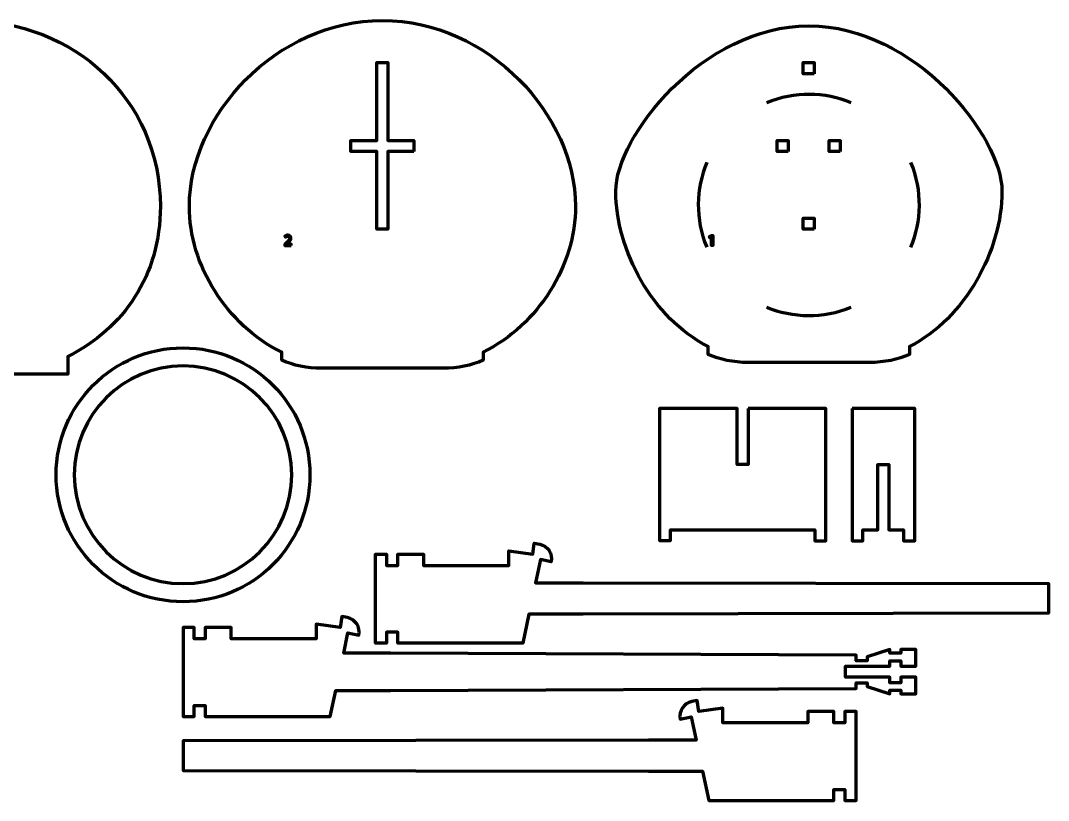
# Model space of a CAD drawing. Header units: inches. Extents: x 589 to 2016, y -1839 to -951.
# Drawn here: x 1641.7 to 1919.5, y -1178.7 to -968 of the extents above; entities that cross this region are included whole.
import ezdxf

# ---------------------------------------------------------------- set-up
doc = ezdxf.new("R2010")
doc.units = ezdxf.units.IN
doc.header["$MEASUREMENT"] = 0
doc.layers.add('Layer 1', color=7, linetype='Continuous')

# ---------------------------------------------------------------- blocks, each defined once
blk = doc.blocks.new('block 290')
at = {"layer": 'Layer 1', "color": 18, "lineweight": 80, "true_color": 0x010101}
blk.add_open_spline([(1879.63, -1145.43), (1879.63, -1145.43), (1883.63, -1145.43), (1883.63, -1145.43), (1883.63, -1145.43), (1883.63, -1149.93), (1883.63, -1149.93), (1883.63, -1149.93), (1879.62, -1149.93), (1879.62, -1149.93), (1879.62, -1149.93), (1879.62, -1148.93), (1879.62, -1148.93), (1879.62, -1148.93), (1876.62, -1148.93), (1876.62, -1148.93), (1876.62, -1148.93), (1876.62, -1149.93), (1876.62, -1149.93), (1876.62, -1149.93), (1870.48, -1147.93), (1870.48, -1147.93), (1870.48, -1147.93), (1870.48, -1146.93), (1870.48, -1146.93), (1870.48, -1146.93), (1867.48, -1146.93), (1867.48, -1146.93), (1867.48, -1146.93), (1867.48, -1148.43), (1867.48, -1148.43), (1867.48, -1148.43), (1741.66, -1148.97), (1741.66, -1148.97), (1741.66, -1148.97), (1726.9, -1148.97), (1726.9, -1148.97), (1726.9, -1148.97), (1725.41, -1156), (1725.41, -1156), (1725.41, -1156), (1691.62, -1156), (1691.62, -1156), (1691.62, -1156), (1691.62, -1153), (1691.62, -1153), (1691.62, -1153), (1688.62, -1153), (1688.62, -1153), (1688.62, -1153), (1688.62, -1156), (1688.62, -1156), (1688.62, -1156), (1685.62, -1156), (1685.62, -1156), (1685.62, -1156), (1685.62, -1131.95), (1685.62, -1131.95), (1685.62, -1131.95), (1688.62, -1131.95), (1688.62, -1131.95), (1688.62, -1131.95), (1688.62, -1135), (1688.62, -1135), (1688.62, -1135), (1691.62, -1135), (1691.62, -1135), (1691.62, -1135), (1691.62, -1131.95), (1691.62, -1131.95), (1691.62, -1131.95), (1698.63, -1131.95), (1698.63, -1131.95), (1698.63, -1131.95), (1698.63, -1135), (1698.63, -1135), (1698.63, -1135), (1721.62, -1135), (1721.62, -1135), (1721.62, -1135), (1721.62, -1131.04), (1721.62, -1131.04), (1721.62, -1131.04), (1728.11, -1131.94), (1728.11, -1131.94), (1728.11, -1131.94), (1728.53, -1128.97), (1728.53, -1128.97), (1728.53, -1128.97), (1730.03, -1129.28), (1730.03, -1129.28), (1732.19, -1129.74), (1733.58, -1131.86), (1733.12, -1134.02), (1733.12, -1134.02), (1730.19, -1133.4), (1730.19, -1133.4), (1730.19, -1133.4), (1729.03, -1138.88), (1729.03, -1138.88), (1729.03, -1138.88), (1741.67, -1138.88), (1741.67, -1138.88), (1741.67, -1138.88), (1867.48, -1139.41), (1867.48, -1139.41), (1867.48, -1139.41), (1867.48, -1140.93), (1867.48, -1140.93), (1867.48, -1140.93), (1870.48, -1140.93), (1870.48, -1140.93), (1870.48, -1140.93), (1870.48, -1139.93), (1870.48, -1139.93), (1870.48, -1139.93), (1876.63, -1137.93), (1876.63, -1137.93), (1876.63, -1137.93), (1876.63, -1138.93), (1876.63, -1138.93), (1876.63, -1138.93), (1879.63, -1138.93), (1879.63, -1138.93), (1879.63, -1138.93), (1879.63, -1137.93), (1879.63, -1137.93), (1879.63, -1137.93), (1883.63, -1137.93), (1883.63, -1137.93), (1883.63, -1137.93), (1883.63, -1142.43), (1883.63, -1142.43), (1883.63, -1142.43), (1879.63, -1142.43), (1879.63, -1142.43), (1879.63, -1142.43), (1879.63, -1140.93), (1879.63, -1140.93), (1879.63, -1140.93), (1876.63, -1140.93), (1876.63, -1140.93), (1876.63, -1140.93), (1876.63, -1142.43), (1876.63, -1142.43), (1876.63, -1142.43), (1873.48, -1142.43), (1873.48, -1142.43), (1873.48, -1142.43), (1864.63, -1142.43), (1864.63, -1142.43), (1864.63, -1142.43), (1864.63, -1145.43), (1864.63, -1145.43), (1864.63, -1145.43), (1873.48, -1145.43), (1873.48, -1145.43), (1873.48, -1145.43), (1876.63, -1145.43), (1876.63, -1145.43), (1876.63, -1145.43), (1876.63, -1146.93), (1876.63, -1146.93), (1876.63, -1146.93), (1879.63, -1146.93), (1879.63, -1146.93), (1879.63, -1146.93), (1879.63, -1145.43), (1879.63, -1145.43), (1879.63, -1145.43), (1879.63, -1145.43), (1879.63, -1145.43)], degree=3, knots=[0, 0, 0, 0, 1, 1, 1, 2, 2, 2, 3, 3, 3, 4, 4, 4, 5, 5, 5, 6, 6, 6, 7, 7, 7, 8, 8, 8, 9, 9, 9, 10, 10, 10, 11, 11, 11, 12, 12, 12, 13, 13, 13, 14, 14, 14, 15, 15, 15, 16, 16, 16, 17, 17, 17, 18, 18, 18, 19, 19, 19, 20, 20, 20, 21, 21, 21, 22, 22, 22, 23, 23, 23, 24, 24, 24, 25, 25, 25, 26, 26, 26, 27, 27, 27, 28, 28, 28, 29, 29, 29, 30, 30, 30, 31, 31, 31, 32, 32, 32, 33, 33, 33, 34, 34, 34, 35, 35, 35, 36, 36, 36, 37, 37, 37, 38, 38, 38, 39, 39, 39, 40, 40, 40, 41, 41, 41, 42, 42, 42, 43, 43, 43, 44, 44, 44, 45, 45, 45, 46, 46, 46, 47, 47, 47, 48, 48, 48, 49, 49, 49, 50, 50, 50, 51, 51, 51, 52, 52, 52, 53, 53, 53, 54, 54, 54, 55, 55, 55, 56, 56, 56, 57, 57, 57, 57], dxfattribs=at)
blk = doc.blocks.new('block 301')
at = {"layer": 'Layer 1', "color": 18, "lineweight": 80, "true_color": 0x010101}
for points in [[(1866.16, -990.19), (1859.1, -987.26), (1850.92, -987.04), (1843.3, -990.19)], [(1827.13, -1006.36), (1824.2, -1013.42), (1823.97, -1021.6), (1827.13, -1029.22)], [(1882.33, -1029.22), (1885.25, -1022.16), (1885.49, -1013.98), (1882.33, -1006.36)], [(1843.3, -1045.39), (1850.36, -1048.32), (1858.54, -1048.55), (1866.16, -1045.39)]]:
    blk.add_open_spline(points, degree=3, dxfattribs=at)
blk = doc.blocks.new('block 300')
at = {"layer": 'Layer 1', "color": 18, "lineweight": 80, "true_color": 0x010101}
for points in [[(1856.18, -982.34), (1853.18, -982.34), (1853.18, -979.34), (1856.18, -979.34), (1856.18, -982.34)], [(1849.18, -1003.34), (1846.18, -1003.34), (1846.18, -1000.34), (1849.18, -1000.34), (1849.18, -1003.34)], [(1863.18, -1003.34), (1860.18, -1003.34), (1860.18, -1000.34), (1863.18, -1000.34), (1863.18, -1003.34)], [(1856.18, -1024.34), (1853.18, -1024.34), (1853.18, -1021.34), (1856.18, -1021.34), (1856.18, -1024.34)], [(1828.82, -1028.78), (1828.46, -1028.78), (1828.46, -1026.37), (1828.45, -1026.37), (1827.97, -1026.63), (1827.9, -1026.34), (1828.5, -1026.02), (1828.82, -1026.02), (1828.82, -1028.78), (1828.82, -1028.78)]]:
    blk.add_lwpolyline(points, dxfattribs=at)
blk.add_open_spline([(1854.73, -969.4), (1825.91, -969.4), (1802.55, -999.38), (1802.55, -1014.06), (1802.55, -1030.04), (1812.54, -1048.48), (1827.51, -1056.04), (1827.51, -1056.04), (1827.51, -1058.18), (1827.51, -1058.18), (1830.64, -1059.56), (1834.36, -1060.36), (1838.35, -1060.36), (1838.35, -1060.36), (1871.11, -1060.36), (1871.11, -1060.36), (1875.1, -1060.36), (1878.82, -1059.56), (1881.95, -1058.18), (1881.95, -1058.18), (1881.95, -1056.04), (1881.95, -1056.04), (1896.92, -1048.48), (1906.92, -1030.04), (1906.92, -1014.06), (1906.91, -999.38), (1883.55, -969.4), (1854.73, -969.4)], degree=3, knots=[0, 0, 0, 0, 1, 1, 1, 2, 2, 2, 3, 3, 3, 4, 4, 4, 5, 5, 5, 6, 6, 6, 7, 7, 7, 8, 8, 8, 9, 9, 9, 9], dxfattribs=at)
at = {"layer": 'Layer 1'}
blk.add_blockref('block 301', (0, 0), dxfattribs=at)

msp = doc.modelspace()

# ---------------------------------------------------------------- linework, layer by layer
at = {"layer": 'Layer 1', "color": 18, "lineweight": 80, "true_color": 0x010101}
for points in [[(1747.95, -1003.34), (1740.95, -1003.34), (1740.95, -1024.34), (1737.95, -1024.34), (1737.95, -1003.34), (1730.95, -1003.34), (1730.95, -1000.34), (1737.95, -1000.34), (1737.95, -979.34), (1740.95, -979.34), (1740.95, -1000.34), (1747.95, -1000.34), (1747.95, -1003.34)], [(1838.36, -1072.83), (1838.36, -1087.91), (1835.36, -1087.91), (1835.36, -1072.83), (1814.37, -1072.83), (1814.37, -1108.5), (1817.37, -1108.5), (1817.37, -1105.62), (1856.36, -1105.62), (1856.36, -1108.56), (1859.36, -1108.56), (1859.36, -1072.83), (1838.36, -1072.83)], [(1866.4, -1072.83), (1866.4, -1108.56), (1869.36, -1108.56), (1869.36, -1105.62), (1873.37, -1105.62), (1873.37, -1087.91), (1876.37, -1087.91), (1876.37, -1105.62), (1880.31, -1105.62), (1880.31, -1108.59), (1883.37, -1108.59), (1883.37, -1072.83), (1866.4, -1072.83)]]:
    msp.add_lwpolyline(points, dxfattribs=at)
for points, knots in [([(1627.29, -967.96), (1598.47, -967.96), (1575.11, -989.32), (1575.11, -1018.14), (1575.11, -1036.98), (1585.1, -1051.16), (1600.07, -1058.73), (1600.07, -1058.73), (1600.07, -1063.5), (1600.07, -1063.5), (1600.07, -1063.5), (1654.51, -1063.5), (1654.51, -1063.5), (1654.51, -1063.5), (1654.51, -1058.73), (1654.51, -1058.73), (1669.48, -1051.16), (1679.48, -1036.98), (1679.48, -1018.14), (1679.47, -989.32), (1656.11, -967.96), (1627.29, -967.96)], [0, 0, 0, 0, 1, 1, 1, 2, 2, 2, 3, 3, 3, 4, 4, 4, 5, 5, 5, 6, 6, 6, 7, 7, 7, 7]), ([(1739.5, -967.96), (1710.68, -967.96), (1687.32, -993.71), (1687.32, -1018.14), (1687.32, -1034.11), (1697.31, -1050.06), (1712.28, -1057.61), (1712.28, -1057.61), (1712.28, -1059.75), (1712.28, -1059.75), (1715.41, -1061.13), (1719.12, -1061.93), (1723.12, -1061.93), (1723.12, -1061.93), (1755.88, -1061.93), (1755.88, -1061.93), (1759.87, -1061.93), (1763.59, -1061.13), (1766.72, -1059.75), (1766.72, -1059.75), (1766.72, -1057.61), (1766.72, -1057.61), (1781.69, -1050.05), (1791.68, -1034.11), (1791.68, -1018.14), (1791.68, -993.71), (1768.32, -967.96), (1739.5, -967.96)], [0, 0, 0, 0, 1, 1, 1, 2, 2, 2, 3, 3, 3, 4, 4, 4, 5, 5, 5, 6, 6, 6, 7, 7, 7, 8, 8, 8, 9, 9, 9, 9]), ([(1714.84, -1028.74), (1714.84, -1028.74), (1713.09, -1028.74), (1713.09, -1028.74), (1713.09, -1028.74), (1713.09, -1028.51), (1713.09, -1028.51), (1713.09, -1028.51), (1713.38, -1028.23), (1713.38, -1028.23), (1714.08, -1027.56), (1714.4, -1027.2), (1714.4, -1026.79), (1714.4, -1026.51), (1714.27, -1026.25), (1713.86, -1026.25), (1713.61, -1026.25), (1713.4, -1026.38), (1713.27, -1026.48), (1713.27, -1026.48), (1713.16, -1026.22), (1713.16, -1026.22), (1713.35, -1026.06), (1713.62, -1025.94), (1713.93, -1025.94), (1714.53, -1025.94), (1714.78, -1026.35), (1714.77, -1026.74), (1714.77, -1027.25), (1714.41, -1027.66), (1713.83, -1028.22), (1713.83, -1028.22), (1713.61, -1028.42), (1713.61, -1028.42), (1713.61, -1028.42), (1713.61, -1028.43), (1713.61, -1028.43), (1713.61, -1028.43), (1714.84, -1028.43), (1714.84, -1028.43), (1714.84, -1028.43), (1714.84, -1028.74), (1714.84, -1028.74), (1714.84, -1028.74), (1714.84, -1028.74), (1714.84, -1028.74)], [0, 0, 0, 0, 1, 1, 1, 2, 2, 2, 3, 3, 3, 4, 4, 4, 5, 5, 5, 6, 6, 6, 7, 7, 7, 8, 8, 8, 9, 9, 9, 10, 10, 10, 11, 11, 11, 12, 12, 12, 13, 13, 13, 14, 14, 14, 15, 15, 15, 15]), ([(1685.62, -1056.4), (1666.68, -1056.4), (1651.32, -1071.75), (1651.32, -1090.7), (1651.32, -1109.64), (1666.67, -1125), (1685.62, -1125), (1704.57, -1125), (1719.92, -1109.64), (1719.92, -1090.7), (1719.92, -1071.75), (1704.57, -1056.4), (1685.62, -1056.4)], [0, 0, 0, 0, 1, 1, 1, 2, 2, 2, 3, 3, 3, 4, 4, 4, 4]), ([(1685.62, -1120.1), (1669.39, -1120.1), (1656.22, -1106.93), (1656.22, -1090.7), (1656.22, -1074.46), (1669.38, -1061.3), (1685.62, -1061.3), (1701.86, -1061.3), (1715.02, -1074.46), (1715.02, -1090.7), (1715.02, -1106.93), (1701.86, -1120.1), (1685.62, -1120.1)], [0, 0, 0, 0, 1, 1, 1, 2, 2, 2, 3, 3, 3, 4, 4, 4, 4]), ([(1740.62, -1112.13), (1740.62, -1112.13), (1737.62, -1112.13), (1737.62, -1112.13), (1737.62, -1112.13), (1737.62, -1136.19), (1737.62, -1136.19), (1737.62, -1136.19), (1740.62, -1136.19), (1740.62, -1136.19), (1740.62, -1136.19), (1740.62, -1133.19), (1740.62, -1133.19), (1740.62, -1133.19), (1743.62, -1133.19), (1743.62, -1133.19), (1743.62, -1133.19), (1743.62, -1136.19), (1743.62, -1136.19), (1743.62, -1136.19), (1777.41, -1136.19), (1777.41, -1136.19), (1777.41, -1136.19), (1779.07, -1128.32), (1779.07, -1128.32), (1779.07, -1128.32), (1793.66, -1128.32), (1793.66, -1128.32), (1793.66, -1128.32), (1919.48, -1128.13), (1919.48, -1128.13), (1919.48, -1128.13), (1919.48, -1120.09), (1919.48, -1120.09), (1919.48, -1120.09), (1793.66, -1119.91), (1793.66, -1119.91), (1793.66, -1119.91), (1780.85, -1119.91), (1780.85, -1119.91), (1780.85, -1119.91), (1782.18, -1113.59), (1782.18, -1113.59), (1782.18, -1113.59), (1785.11, -1114.21), (1785.11, -1114.21), (1785.57, -1112.05), (1784.19, -1109.93), (1782.02, -1109.47), (1782.02, -1109.47), (1780.52, -1109.16), (1780.52, -1109.16), (1780.52, -1109.16), (1780.11, -1112.13), (1780.11, -1112.13), (1780.11, -1112.13), (1773.62, -1111.23), (1773.62, -1111.23), (1773.62, -1111.23), (1773.62, -1115.19), (1773.62, -1115.19), (1773.62, -1115.19), (1750.62, -1115.19), (1750.62, -1115.19), (1750.62, -1115.19), (1750.62, -1112.14), (1750.62, -1112.14), (1750.62, -1112.14), (1743.62, -1112.14), (1743.62, -1112.14), (1743.62, -1112.14), (1743.62, -1115.19), (1743.62, -1115.19), (1743.62, -1115.19), (1740.62, -1115.19), (1740.62, -1115.19), (1740.62, -1115.19), (1740.62, -1112.13), (1740.62, -1112.13), (1740.62, -1112.13), (1740.62, -1112.13), (1740.62, -1112.13)], [0, 0, 0, 0, 1, 1, 1, 2, 2, 2, 3, 3, 3, 4, 4, 4, 5, 5, 5, 6, 6, 6, 7, 7, 7, 8, 8, 8, 9, 9, 9, 10, 10, 10, 11, 11, 11, 12, 12, 12, 13, 13, 13, 14, 14, 14, 15, 15, 15, 16, 16, 16, 17, 17, 17, 18, 18, 18, 19, 19, 19, 20, 20, 20, 21, 21, 21, 22, 22, 22, 23, 23, 23, 24, 24, 24, 25, 25, 25, 26, 26, 26, 27, 27, 27, 27]), ([(1864.48, -1154.64), (1864.48, -1154.64), (1864.48, -1154.64), (1864.48, -1154.64), (1864.48, -1154.64), (1867.48, -1154.64), (1867.48, -1154.64), (1867.48, -1154.64), (1867.48, -1178.7), (1867.48, -1178.7), (1867.48, -1178.7), (1864.48, -1178.7), (1864.48, -1178.7), (1864.48, -1178.7), (1864.48, -1175.7), (1864.48, -1175.7), (1864.48, -1175.7), (1861.48, -1175.7), (1861.48, -1175.7), (1861.48, -1175.7), (1861.48, -1178.7), (1861.48, -1178.7), (1861.48, -1178.7), (1827.69, -1178.7), (1827.69, -1178.7), (1827.69, -1178.7), (1826.02, -1170.82), (1826.02, -1170.82), (1826.02, -1170.82), (1811.43, -1170.82), (1811.43, -1170.82), (1811.43, -1170.82), (1685.62, -1170.64), (1685.62, -1170.64), (1685.62, -1170.64), (1685.62, -1162.59), (1685.62, -1162.59), (1685.62, -1162.59), (1811.43, -1162.41), (1811.43, -1162.41), (1811.43, -1162.41), (1824.25, -1162.41), (1824.25, -1162.41), (1824.25, -1162.41), (1822.92, -1156.1), (1822.92, -1156.1), (1822.92, -1156.1), (1819.99, -1156.72), (1819.99, -1156.72), (1819.53, -1154.56), (1820.91, -1152.43), (1823.07, -1151.98), (1823.07, -1151.98), (1824.58, -1151.66), (1824.58, -1151.66), (1824.58, -1151.66), (1825, -1154.64), (1825, -1154.64), (1825, -1154.64), (1831.49, -1153.73), (1831.49, -1153.73), (1831.49, -1153.73), (1831.49, -1157.7), (1831.49, -1157.7), (1831.49, -1157.7), (1854.48, -1157.7), (1854.48, -1157.7), (1854.48, -1157.7), (1854.48, -1154.64), (1854.48, -1154.64), (1854.48, -1154.64), (1861.49, -1154.64), (1861.49, -1154.64), (1861.49, -1154.64), (1861.49, -1157.7), (1861.49, -1157.7), (1861.49, -1157.7), (1864.49, -1157.7), (1864.49, -1157.7), (1864.49, -1157.7), (1864.48, -1154.64), (1864.48, -1154.64), (1864.48, -1154.64), (1864.48, -1154.64), (1864.48, -1154.64)], [0, 0, 0, 0, 1, 1, 1, 2, 2, 2, 3, 3, 3, 4, 4, 4, 5, 5, 5, 6, 6, 6, 7, 7, 7, 8, 8, 8, 9, 9, 9, 10, 10, 10, 11, 11, 11, 12, 12, 12, 13, 13, 13, 14, 14, 14, 15, 15, 15, 16, 16, 16, 17, 17, 17, 18, 18, 18, 19, 19, 19, 20, 20, 20, 21, 21, 21, 22, 22, 22, 23, 23, 23, 24, 24, 24, 25, 25, 25, 26, 26, 26, 27, 27, 27, 28, 28, 28, 28])]:
    msp.add_open_spline(points, degree=3, knots=knots, dxfattribs=at)

# ---------------------------------------------------------------- block references
at = {"layer": 'Layer 1'}
for name in ['block 300', 'block 290']:
    msp.add_blockref(name, (0, 0), dxfattribs=at)

doc.saveas('drawing.dxf')
